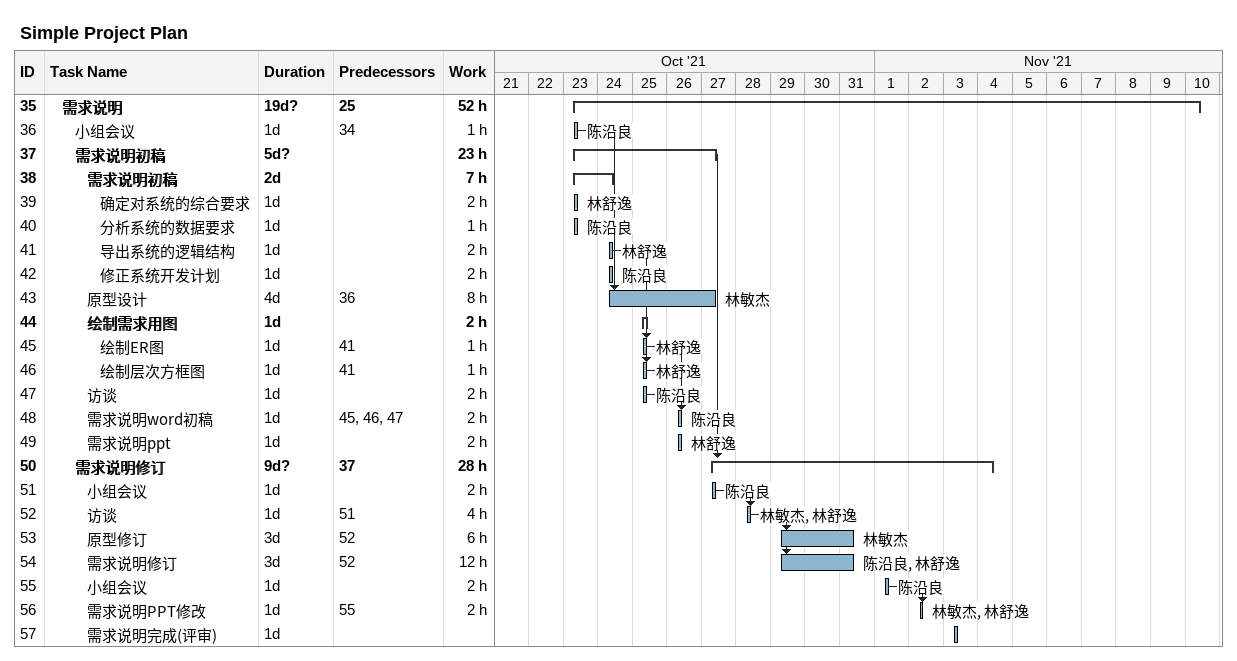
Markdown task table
Simple Project Plan

| ID | Level | Task | Duration | Start | Finish | Predecessors | Resources | Work (h) |
|---|---|---|---|---|---|---|---|---|
| 35 | 2 | **需求说明** | 19d? | 2021-10-23 | 2021-11-10 | 25 |  | 52 |
| 36 | 3 | 小组会议 | 1d | 2021-10-23 | 2021-10-23 | 34 | 陈沿良 | 1 |
| 37 | 3 | **需求说明初稿** | 5d? | 2021-10-23 | 2021-10-27 |  |  | 23 |
| 38 | 4 | **需求说明初稿** | 2d | 2021-10-23 | 2021-10-24 |  |  | 7 |
| 39 | 5 | 确定对系统的综合要求 | 1d | 2021-10-23 | 2021-10-23 |  | 林舒逸 | 2 |
| 40 | 5 | 分析系统的数据要求 | 1d | 2021-10-23 | 2021-10-23 |  | 陈沿良 | 1 |
| 41 | 5 | 导出系统的逻辑结构 | 1d | 2021-10-24 | 2021-10-24 |  | 林舒逸 | 2 |
| 42 | 5 | 修正系统开发计划 | 1d | 2021-10-24 | 2021-10-24 |  | 陈沿良 | 2 |
| 43 | 4 | 原型设计 | 4d | 2021-10-24 | 2021-10-27 | 36 | 林敏杰 | 8 |
| 44 | 4 | **绘制需求用图** | 1d | 2021-10-25 | 2021-10-25 |  |  | 2 |
| 45 | 5 | 绘制ER图 | 1d | 2021-10-25 | 2021-10-25 | 41 | 林舒逸 | 1 |
| 46 | 5 | 绘制层次方框图 | 1d | 2021-10-25 | 2021-10-25 | 41 | 林舒逸 | 1 |
| 47 | 4 | 访谈 | 1d | 2021-10-25 | 2021-10-25 |  | 陈沿良 | 2 |
| 48 | 4 | 需求说明word初稿 | 1d | 2021-10-26 | 2021-10-26 | 45, 46, 47 | 陈沿良 | 2 |
| 49 | 4 | 需求说明ppt | 1d | 2021-10-26 | 2021-10-26 |  | 林舒逸 | 2 |
| 50 | 3 | **需求说明修订** | 9d? | 2021-10-27 | 2021-11-04 | 37 |  | 28 |
| 51 | 4 | 小组会议 | 1d | 2021-10-27 | 2021-10-27 |  | 陈沿良 | 2 |
| 52 | 4 | 访谈 | 1d | 2021-10-28 | 2021-10-28 | 51 | 林敏杰, 林舒逸 | 4 |
| 53 | 4 | 原型修订 | 3d | 2021-10-29 | 2021-10-31 | 52 | 林敏杰 | 6 |
| 54 | 4 | 需求说明修订 | 3d | 2021-10-29 | 2021-10-31 | 52 | 陈沿良, 林舒逸 | 12 |
| 55 | 4 | 小组会议 | 1d | 2021-11-01 | 2021-11-01 |  | 陈沿良 | 2 |
| 56 | 4 | 需求说明PPT修改 | 1d | 2021-11-02 | 2021-11-02 | 55 | 林敏杰, 林舒逸 | 2 |
| 57 | 4 | 需求说明完成(评审) | 1d | 2021-11-03 | 2021-11-03 |  |  |  |
